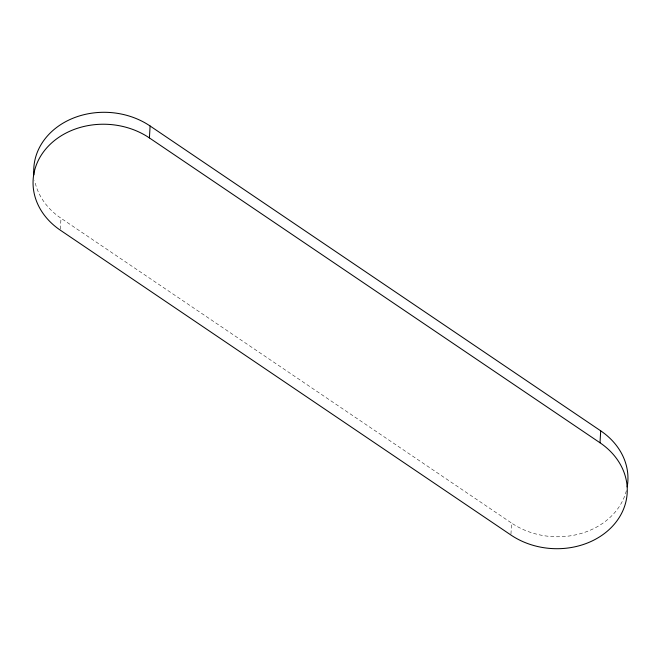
<?xml version="1.0" encoding="UTF-8"?>
<svg xmlns="http://www.w3.org/2000/svg" width="661" height="661" viewBox="0 0 661 661"><rect width="100%" height="100%" fill="white"/><g stroke="black" fill="none" stroke-linecap="round" stroke-linejoin="round"><path stroke-width="0.5" stroke-dasharray="3.31 2.48" d="M60.358 229.177L60.994 218.229A71.851 59.779 3.3 0 1 34.711 180.693M510.953 534.005L511.581 523.066L60.994 218.229M626.364 490.726A71.851 59.779 3.3 0 1 511.581 523.066"/><path stroke-width="0.99" d="M149.419 137.934A71.851 59.779 3.3 0 0 48.534 145.949A71.851 59.779 3.3 0 0 60.3 230.168L510.895 535.005A71.851 59.779 3.3 0 0 611.78 526.991A71.851 59.779 3.3 0 0 600.006 442.771L149.419 137.934L150.105 125.995A71.851 59.779 3.3 0 0 72.107 118.592A71.851 59.779 3.3 0 0 33.893 174.851M600.006 442.771L600.7 430.832L150.105 125.995M600.7 430.832A71.851 59.779 3.3 0 1 627.198 486.884"/></g></svg>
